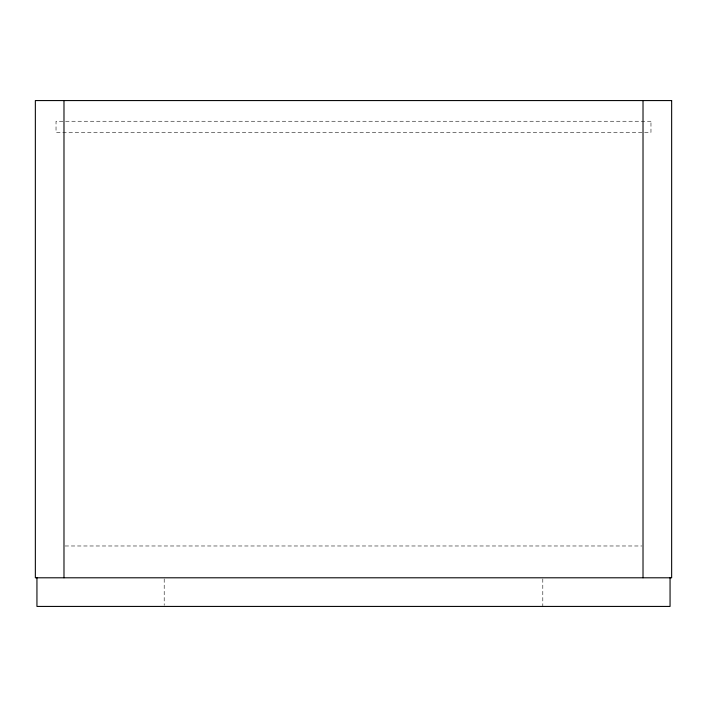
<?xml version="1.0" encoding="UTF-8"?>
<svg xmlns="http://www.w3.org/2000/svg" width="707" height="707" viewBox="0 0 707 707"><rect width="100%" height="100%" fill="white"/><g stroke="black" fill="none" stroke-linecap="round" stroke-linejoin="round"><path stroke-width="0.53" stroke-dasharray="3.54 2.65" d="M65.088 545.981L641.912 545.981M542.799 578.9L542.799 606.429M164.201 578.9L164.201 605.325M650.97 121.25L56.03 121.25L56.03 132.386L650.97 132.386L650.97 121.25"/><path stroke-width="1.06" d="M670.059 577.796L670.059 606.429L36.941 606.429L36.941 577.796M643.017 100.571L643.017 577.796M63.984 100.571L63.984 577.796M671.65 100.571L35.35 100.571L35.35 577.796L671.65 577.796L671.65 100.571"/></g></svg>
